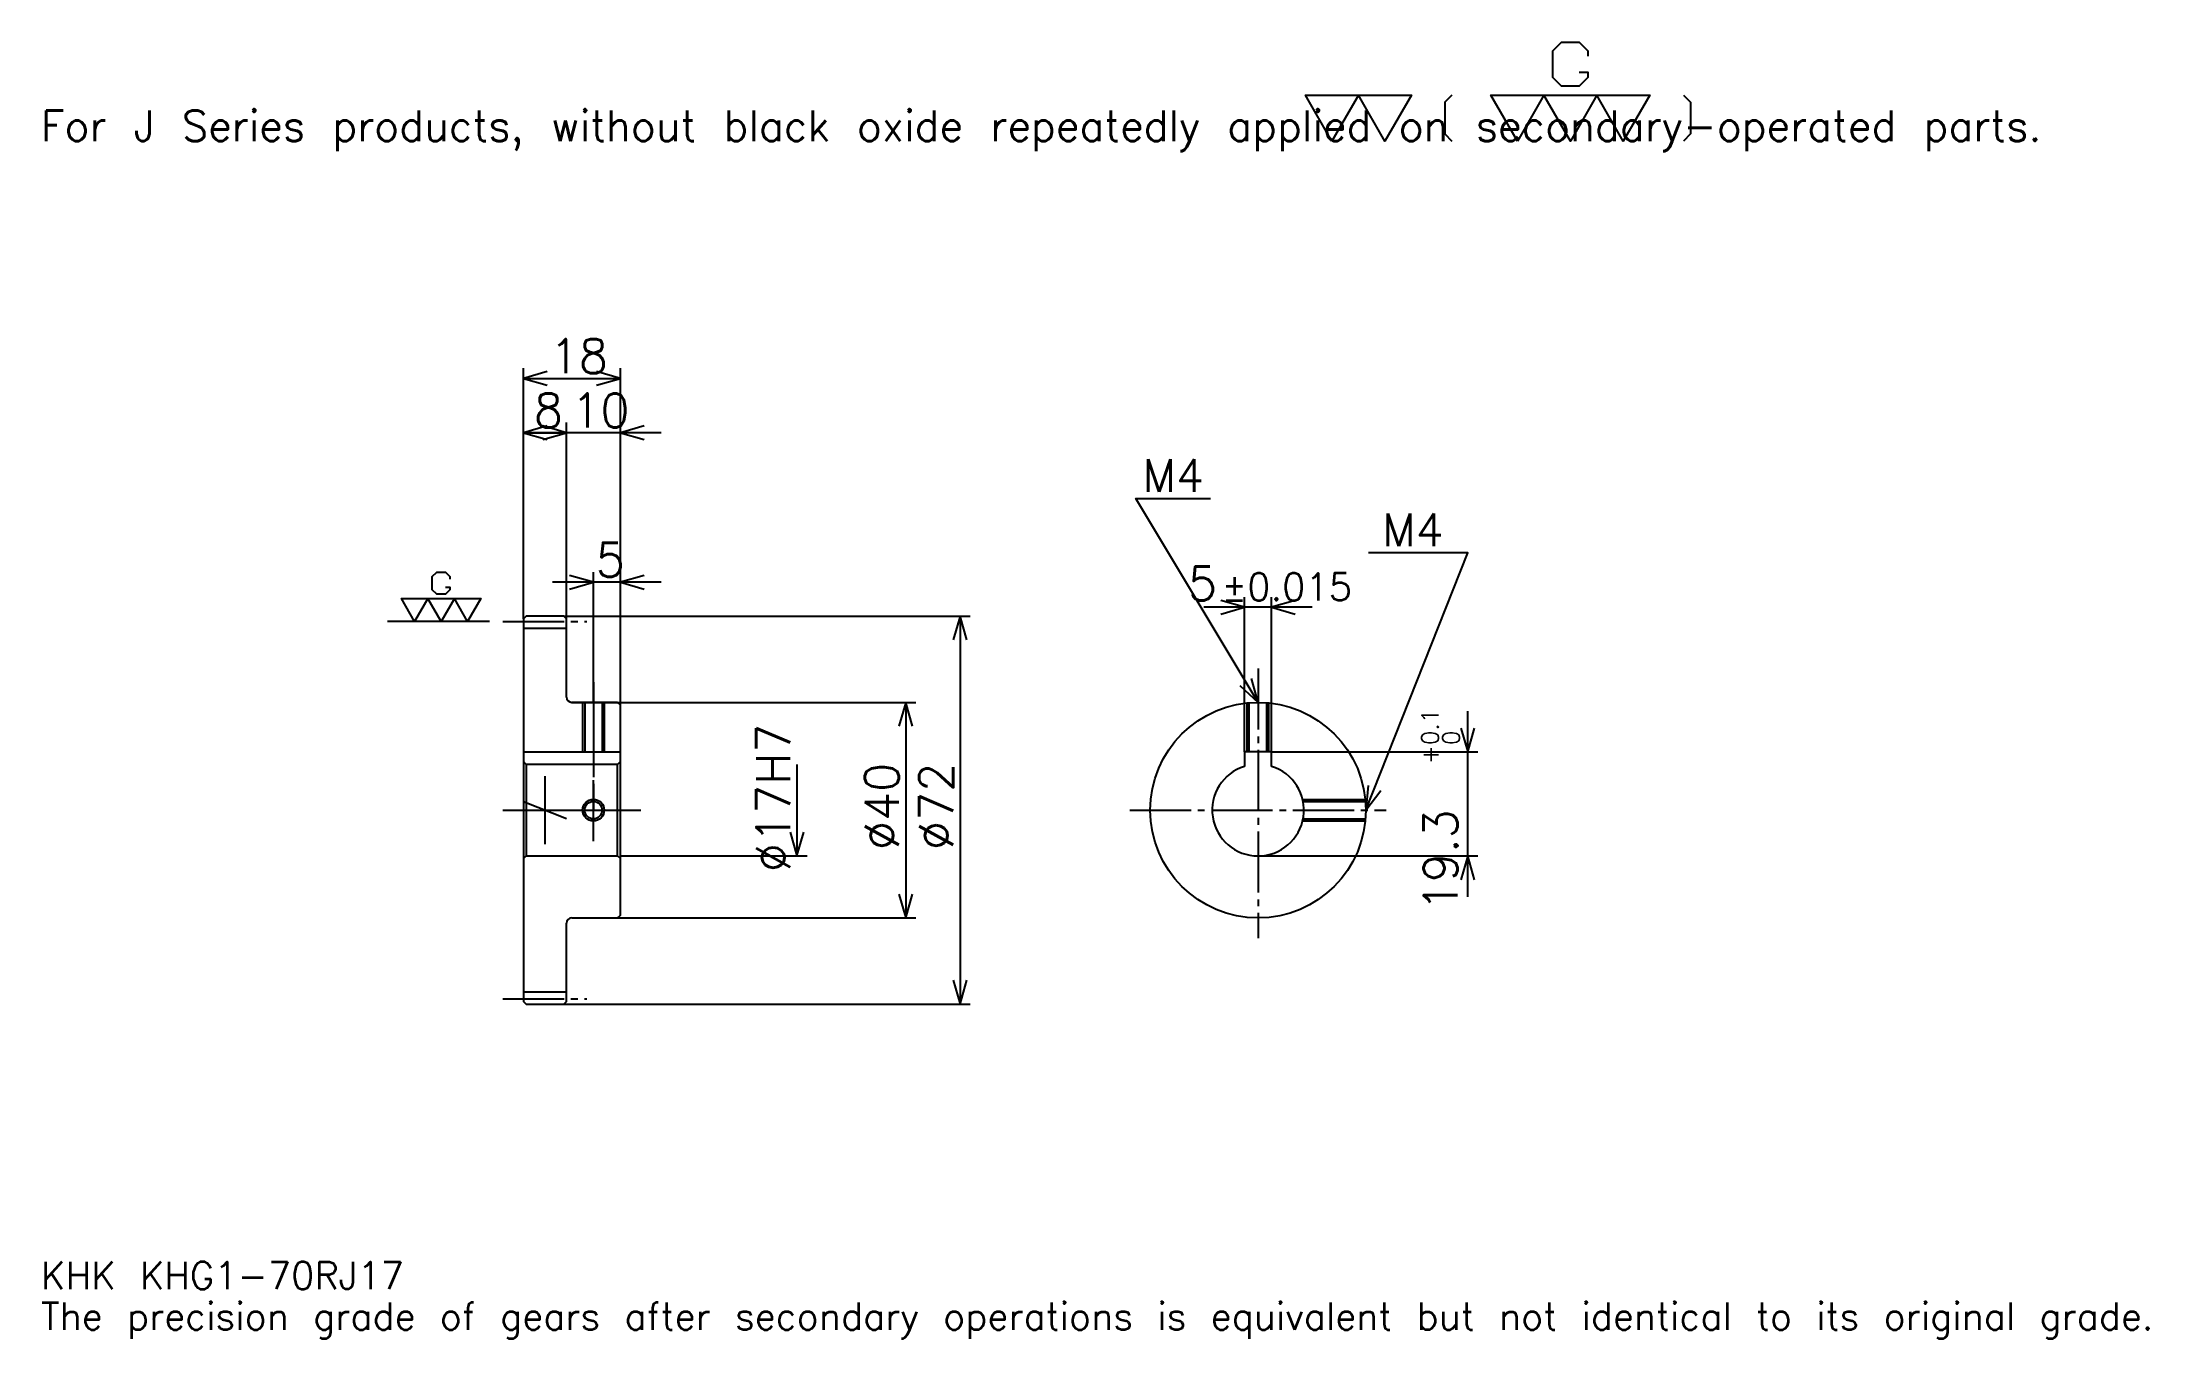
# Model space of a CAD drawing. Extents: x 13 to 404, y 5 to 245.
import ezdxf

# ---------------------------------------------------------------- set-up
doc = ezdxf.new("R2010")
doc.units = 0
doc.linetypes.add('DASHDOT', pattern=[15.130436, 11.347826, -1.26087, 1.26087, -1.26087])
doc.layers.get('0').update_dxf_attribs({"linetype": 'CONTINUOUS'})
doc.layers.add('DASHDOT', color=6, linetype='DASHDOT')
doc.styles.add('KANJI', font='TXT', dxfattribs={"bigfont": 'BIGFONT'})

msp = doc.modelspace()

# ---------------------------------------------------------------- linework, layer by layer
at = {"color": 5}
for p, q in [((102.130432, 138.760864), (102.130432, 184.782608)), ((120.130432, 138.760864), (120.130432, 184.782608)), ((102.130432, 182.891296), (120.130432, 182.891296)), ((102.130432, 172.804352), (110.130432, 172.804352)), ((127.695648, 172.804352), (102.565216, 172.804352)), ((110.130432, 138.760864), (110.130432, 174.695648)), ((127.695648, 145.065216), (107.565216, 145.065216)), ((115.130432, 138.760864), (115.130432, 146.956528)), ((235.978256, 113.560875), (235.978256, 142.304352)), ((240.978256, 113.560875), (240.978256, 142.304352)), ((102.130432, 138.260864), (102.130432, 138.760864)), ((109.630432, 138.760864), (120.130432, 138.760864)), ((110.130432, 138.260864), (110.130432, 138.760864)), ((115.130432, 122.760872), (115.130432, 138.760864)), ((115.130432, 122.760872), (115.130432, 138.760864)), ((120.130432, 138.760864), (185.065216, 138.760864)), ((120.130432, 122.260872), (120.130432, 138.760864)), ((183.17392, 138.760864), (183.17392, 66.760872)), ((248.543472, 140.413055), (228.41304, 140.413055)), ((111.130432, 122.760872), (120.130432, 122.760872)), ((120.130432, 122.760872), (174.978256, 122.760872)), ((173.086945, 122.760872), (173.086945, 82.760872)), ((277.391296, 86.695656), (277.391296, 121.126091)), ((240.978256, 113.560875), (279.282593, 113.560875)), ((152.91304, 111.260872), (152.91304, 94.260872)), ((120.130432, 94.260872), (154.804352, 94.260872)), ((238.478256, 94.260872), (279.282593, 94.260872)), ((111.130432, 82.760872), (120.130432, 82.760872)), ((120.130432, 82.760872), (174.978256, 82.760872)), ((109.630432, 66.760872), (120.130432, 66.760872)), ((120.130432, 66.760872), (185.065216, 66.760872))]:
    msp.add_line(p, q, dxfattribs=at)
at = {"color": 7}
for p, q in [((95.82608, 137.760864), (76.91304, 137.760864)), ((106.130432, 109.065216), (106.130432, 96.456528))]:
    msp.add_line(p, q, dxfattribs=at)
at = {"color": 4}
for p, q in [((102.130432, 136.510864), (110.130432, 136.510864)), ((102.130432, 113.560875), (120.130432, 113.560875)), ((102.630432, 111.260872), (102.630432, 94.260872)), ((119.630432, 111.260872), (120.130432, 111.760872)), ((119.630432, 94.260872), (120.130432, 93.760872)), ((102.130432, 69.010872), (110.130432, 69.010872))]:
    msp.add_line(p, q, dxfattribs=at)
at = {"color": 7}
for points in [[(298.06958, 239.741745), (299.70871, 239.741745), (299.70871, 238.75827), (298.06958, 237.119141), (294.791321, 237.119141), (293.152191, 238.75827), (293.152191, 243.675659), (294.791321, 245.314789), (298.06958, 245.314789), (299.70871, 243.675659), (299.70871, 242.692184)], [(252.17392, 226.956528), (247.256531, 235.480011), (266.926086, 235.480011), (262.008698, 226.956528), (257.091309, 235.480011), (252.17392, 226.956528)], [(274.466095, 235.480011), (273.154785, 234.168701), (273.154785, 228.267838), (274.466095, 226.956528)], [(286.595673, 226.956528), (281.678284, 235.480011), (311.182617, 235.480011), (306.265228, 226.956528), (301.347839, 235.480011), (296.43045, 226.956528), (291.513062, 235.480011), (286.595673, 226.956528)], [(317.411316, 235.480011), (318.722626, 234.168701), (318.722626, 228.267838), (317.411316, 226.956528)], [(87.693474, 144.153473), (88.513039, 144.153473), (88.513039, 143.661743), (87.693474, 142.842178), (86.054344, 142.842178), (85.234779, 143.661743), (85.234779, 146.120438), (86.054344, 146.940002), (87.693474, 146.940002), (88.513039, 146.120438), (88.513039, 145.628693)], [(81.95652, 137.760864), (79.497818, 142.022614), (94.25, 142.022614), (91.791298, 137.760864), (89.332603, 142.022614), (86.873909, 137.760864), (84.415215, 142.022614), (81.95652, 137.760864)]]:
    msp.add_lwpolyline(points, dxfattribs=at)
at = {"color": 5}
for points in [[(106.543472, 184.152176), (102.130432, 182.891296), (106.543472, 181.630432)], [(115.717392, 181.630432), (120.130432, 182.891296), (115.717392, 184.152176)], [(106.543472, 174.065216), (102.130432, 172.804352), (106.543472, 171.543488)], [(105.717392, 171.543488), (110.130432, 172.804352), (105.717392, 174.065216)], [(105.717392, 171.543488), (110.130432, 172.804352), (105.717392, 174.065216)], [(124.543472, 174.065216), (120.130432, 172.804352), (124.543472, 171.543488)], [(238.478256, 122.760872), (215.782608, 160.58696), (229.652161, 160.58696)], [(258.478271, 102.760872), (277.391296, 150.5), (258.982605, 150.5)], [(110.717392, 143.804352), (115.130432, 145.065216), (110.717392, 146.32608)], [(124.543472, 146.32608), (120.130432, 145.065216), (124.543472, 143.804352)], [(231.565216, 139.152176), (235.978256, 140.413055), (231.565216, 141.67392)], [(245.391296, 141.67392), (240.978256, 140.413055), (245.391296, 139.152176)], [(184.434784, 134.347824), (183.17392, 138.760864), (181.91304, 134.347824)], [(235.126572, 125.896317), (238.478256, 122.760872), (237.288956, 127.193741)], [(174.347824, 118.347824), (173.086945, 122.760872), (171.82608, 118.347824)], [(276.130432, 117.973915), (277.391296, 113.560875), (278.652161, 117.973915)], [(258.931458, 107.328079), (258.478271, 102.760872), (261.275909, 106.399261)], [(151.652176, 98.673912), (152.91304, 94.260872), (154.173904, 98.673912)], [(278.652161, 89.847832), (277.391296, 94.260872), (276.130432, 89.847832)], [(171.82608, 87.17392), (173.086945, 82.760872), (174.347824, 87.17392)], [(181.91304, 71.17392), (183.17392, 66.760872), (184.434784, 71.17392)]]:
    msp.add_lwpolyline(points, dxfattribs=at)
at = {"color": 4}
for points in [[(110.130432, 123.760872), (110.130432, 138.260864), (109.630432, 138.760864), (102.630432, 138.760864), (102.130432, 138.260864), (102.130432, 93.760872)], [(111.130432, 82.760872), (119.630432, 82.760872), (120.130432, 83.260872), (120.130432, 122.260872), (119.630432, 122.760872), (111.130432, 122.760872)], [(113.130432, 122.760872), (113.130432, 113.560875)], [(113.510429, 122.760872), (113.510429, 113.560875)], [(116.750435, 122.760872), (116.750435, 113.560875)], [(117.130432, 122.760872), (117.130432, 113.560875)], [(236.478256, 113.560875), (236.478256, 122.660622)], [(236.858261, 113.560875), (236.858261, 122.695152)], [(240.098251, 113.560875), (240.098251, 122.695152)], [(240.478256, 113.560875), (240.478256, 122.660622)], [(240.978256, 110.884911), (240.978256, 113.560875), (235.978256, 113.560875), (235.978256, 110.884911)], [(102.130432, 93.760872), (102.630432, 94.260872), (119.630432, 94.260872), (119.630432, 111.260872), (102.630432, 111.260872), (102.130432, 111.760872)], [(246.739609, 104.760872), (258.377991, 104.760872)], [(246.822449, 104.380875), (258.412537, 104.380875)], [(246.739609, 100.760872), (258.377991, 100.760872)], [(246.822449, 101.140869), (258.412537, 101.140869)], [(102.130432, 93.760872), (102.130432, 67.260872), (102.630432, 66.760872), (109.630432, 66.760872), (110.130432, 67.260872), (110.130432, 81.760872)]]:
    msp.add_lwpolyline(points, dxfattribs=at)
for centre, radius in [((238.478256, 102.760872), 20), ((115.130432, 102.760872), 1.62)]:
    msp.add_circle(centre, radius, dxfattribs=at)
at = {"color": 7}
msp.add_circle((115.130432, 102.760872), 2, dxfattribs=at)
at = {"color": 4}
for centre, radius, start, end in [((111.130432, 123.760872), 1, 180, 270), ((238.478256, 102.760872), 8.5, 107.10463483, 72.89536517), ((111.130432, 81.760872), 1, 90, 180)]:
    msp.add_arc(centre, radius, start, end, dxfattribs=at)
at = {"layer": 'DASHDOT', "color": 7}
for p, q in [((98.347824, 137.760864), (113.91304, 137.760864)), ((238.478256, 129.065216), (238.478256, 78.978264)), ((115.130432, 122.760872), (115.130432, 102.760872)), ((98.347824, 102.760872), (123.91304, 102.760872)), ((102.130432, 104.336517), (110.130432, 101.185226)), ((214.695648, 102.760872), (262.260864, 102.760872)), ((98.347824, 67.760872), (113.91304, 67.760872))]:
    msp.add_line(p, q, dxfattribs=at)
for points in [[(115.130432, 126.54348), (115.130432, 109.778259)], [(115.130432, 96.978264), (115.130432, 108.54348)], [(109.347824, 102.760872), (120.91304, 102.760872)]]:
    msp.add_lwpolyline(points, dxfattribs=at)

# ---------------------------------------------------------------- texts
at = {"color": 7, "style": 'KANJI'}
for s, height, p in [('For J Series products, without black oxide repeatedly applied on secondary-operated parts.', 5.673913, (12.608696, 226.956528)), ('18', 6.304348, (107.032608, 183.899994)), ('8', 6.304348, (104.08152, 173.813049)), ('10', 6.304348, (111.032608, 173.813049)), ('M4', 6.052174, (217.043472, 161.847824)), ('M4', 6.052174, (261.504333, 151.760864)), ('5', 6.304348, (115.58152, 146.073914)), ('5', 6.304348, (225.464844, 141.67392)), ('%%p0.015', 5.043478, (231.705368, 141.67392)), ('KHK KHG1-70RJ17', 5.043478, (12.608696, 13.869565)), ('The precision grade of gears after secondary operations is equivalent but not identical to its original grade.', 5.043478, (12.608696, 6.304348))]:
    msp.add_text(s, height=height, dxfattribs=at).set_placement(p)
for s, height, p in [('%%c17H7', 6.304348, (151.652176, 91.25544)), ('0.1', 3.152174, (271.969543, 114.823067)), ('+', 3.152174, (271.969543, 111.292633)), ('0', 3.152174, (275.878235, 114.823067)), ('%%c40', 6.304348, (171.82608, 95.353264)), ('%%c72', 6.304348, (181.91304, 95.353264)), ('19.3', 6.304348, (275.5, 84.004913))]:
    msp.add_text(s, height=height, rotation=90, dxfattribs=at).set_placement(p)

doc.saveas('drawing.dxf')
